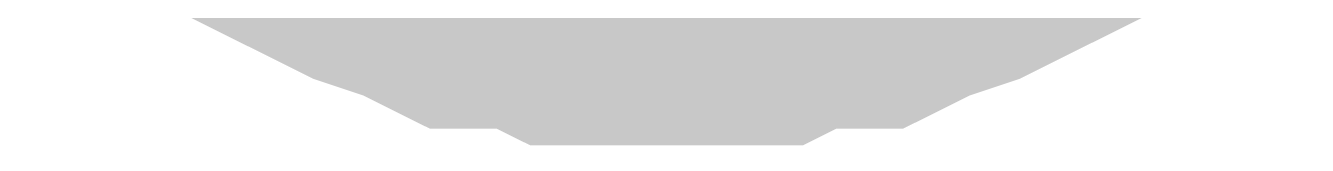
# Model space of a CAD drawing. Header units: inches. Extents: x 0 to 11.5, y 0 to 7.6.
# Drawn here: x 5.2835 to 5.3174, y 6.57378 to 6.57696 of the extents above; entities that cross this region are included whole.
import ezdxf

# ---------------------------------------------------------------- set-up
doc = ezdxf.new("R2010")
doc.units = ezdxf.units.IN
doc.header["$MEASUREMENT"] = 0
doc.layers.add('Sheet', color=255, linetype='Continuous')

msp = doc.modelspace()

# ---------------------------------------------------------------- linework, layer by layer
at = {"layer": 'Sheet'}
for points in [[(5.30045, 6.579679, 0.0118, 0.0118, 0), (5.299566, 6.579679, 0.0118, 0.0118, 0), (5.29824, 6.579679, 0.0118, 0.0118, 0), (5.297355, 6.580121, 0.0118, 0.0118, 0), (5.296471, 6.580121, 0.0118, 0.0118, 0), (5.295587, 6.580121, 0.0118, 0.0118, 0), (5.294703, 6.580563, 0.0118, 0.0118, 0), (5.293377, 6.581006, 0.0118, 0.0118, 0), (5.292493, 6.581448, 0.0118, 0.0118, 0), (5.291609, 6.58189, 0.0118, 0.0118, 0), (5.290725, 6.582332, 0.0118, 0.0118, 0), (5.290283, 6.582775, 0.0118, 0.0118, 0), (5.289399, 6.583217, 0.0118, 0.0118, 0)], [(5.30045, 6.579679, 0.0118, 0.0118, 0), (5.299566, 6.579679, 0.0118, 0.0118, 0), (5.29824, 6.579679, 0.0118, 0.0118, 0), (5.297355, 6.580121, 0.0118, 0.0118, 0), (5.296471, 6.580121, 0.0118, 0.0118, 0), (5.295587, 6.580121, 0.0118, 0.0118, 0), (5.294703, 6.580563, 0.0118, 0.0118, 0), (5.293377, 6.581006, 0.0118, 0.0118, 0), (5.292493, 6.581448, 0.0118, 0.0118, 0), (5.291609, 6.58189, 0.0118, 0.0118, 0), (5.290725, 6.582332, 0.0118, 0.0118, 0), (5.290283, 6.582775, 0.0118, 0.0118, 0), (5.289399, 6.583217, 0.0118, 0.0118, 0)], [(5.30045, 6.579679, 0.0118, 0.0118, 0), (5.299566, 6.579679, 0.0118, 0.0118, 0), (5.29824, 6.579679, 0.0118, 0.0118, 0), (5.297355, 6.580121, 0.0118, 0.0118, 0), (5.296471, 6.580121, 0.0118, 0.0118, 0), (5.295587, 6.580121, 0.0118, 0.0118, 0), (5.294703, 6.580563, 0.0118, 0.0118, 0), (5.293377, 6.581006, 0.0118, 0.0118, 0), (5.292493, 6.581448, 0.0118, 0.0118, 0), (5.291609, 6.58189, 0.0118, 0.0118, 0), (5.290725, 6.582332, 0.0118, 0.0118, 0), (5.290283, 6.582775, 0.0118, 0.0118, 0), (5.289399, 6.583217, 0.0118, 0.0118, 0)], [(5.30045, 6.579679, 0.0118, 0.0118, 0), (5.299566, 6.579679, 0.0118, 0.0118, 0), (5.29824, 6.579679, 0.0118, 0.0118, 0), (5.297355, 6.580121, 0.0118, 0.0118, 0), (5.296471, 6.580121, 0.0118, 0.0118, 0), (5.295587, 6.580121, 0.0118, 0.0118, 0), (5.294703, 6.580563, 0.0118, 0.0118, 0), (5.293377, 6.581006, 0.0118, 0.0118, 0), (5.292493, 6.581448, 0.0118, 0.0118, 0), (5.291609, 6.58189, 0.0118, 0.0118, 0), (5.290725, 6.582332, 0.0118, 0.0118, 0), (5.290283, 6.582775, 0.0118, 0.0118, 0), (5.289399, 6.583217, 0.0118, 0.0118, 0)], [(5.311501, 6.583217, 0.0118, 0.0118, 0), (5.310617, 6.582775, 0.0118, 0.0118, 0), (5.310175, 6.582332, 0.0118, 0.0118, 0), (5.30929, 6.58189, 0.0118, 0.0118, 0), (5.308406, 6.581448, 0.0118, 0.0118, 0), (5.307522, 6.581006, 0.0118, 0.0118, 0), (5.306196, 6.580563, 0.0118, 0.0118, 0), (5.305312, 6.580121, 0.0118, 0.0118, 0), (5.304428, 6.580121, 0.0118, 0.0118, 0), (5.303544, 6.580121, 0.0118, 0.0118, 0), (5.30266, 6.579679, 0.0118, 0.0118, 0), (5.301334, 6.579679, 0.0118, 0.0118, 0), (5.30045, 6.579679, 0.0118, 0.0118, 0)], [(5.311501, 6.583217, 0.0118, 0.0118, 0), (5.310617, 6.582775, 0.0118, 0.0118, 0), (5.310175, 6.582332, 0.0118, 0.0118, 0), (5.30929, 6.58189, 0.0118, 0.0118, 0), (5.308406, 6.581448, 0.0118, 0.0118, 0), (5.307522, 6.581006, 0.0118, 0.0118, 0), (5.306196, 6.580563, 0.0118, 0.0118, 0), (5.305312, 6.580121, 0.0118, 0.0118, 0), (5.304428, 6.580121, 0.0118, 0.0118, 0), (5.303544, 6.580121, 0.0118, 0.0118, 0), (5.30266, 6.579679, 0.0118, 0.0118, 0), (5.301334, 6.579679, 0.0118, 0.0118, 0), (5.30045, 6.579679, 0.0118, 0.0118, 0)], [(5.311501, 6.583217, 0.0118, 0.0118, 0), (5.310617, 6.582775, 0.0118, 0.0118, 0), (5.310175, 6.582332, 0.0118, 0.0118, 0), (5.30929, 6.58189, 0.0118, 0.0118, 0), (5.308406, 6.581448, 0.0118, 0.0118, 0), (5.307522, 6.581006, 0.0118, 0.0118, 0), (5.306196, 6.580563, 0.0118, 0.0118, 0), (5.305312, 6.580121, 0.0118, 0.0118, 0), (5.304428, 6.580121, 0.0118, 0.0118, 0), (5.303544, 6.580121, 0.0118, 0.0118, 0), (5.30266, 6.579679, 0.0118, 0.0118, 0), (5.301334, 6.579679, 0.0118, 0.0118, 0), (5.30045, 6.579679, 0.0118, 0.0118, 0)], [(5.311501, 6.583217, 0.0118, 0.0118, 0), (5.310617, 6.582775, 0.0118, 0.0118, 0), (5.310175, 6.582332, 0.0118, 0.0118, 0), (5.30929, 6.58189, 0.0118, 0.0118, 0), (5.308406, 6.581448, 0.0118, 0.0118, 0), (5.307522, 6.581006, 0.0118, 0.0118, 0), (5.306196, 6.580563, 0.0118, 0.0118, 0), (5.305312, 6.580121, 0.0118, 0.0118, 0), (5.304428, 6.580121, 0.0118, 0.0118, 0), (5.303544, 6.580121, 0.0118, 0.0118, 0), (5.30266, 6.579679, 0.0118, 0.0118, 0), (5.301334, 6.579679, 0.0118, 0.0118, 0), (5.30045, 6.579679, 0.0118, 0.0118, 0)]]:
    msp.add_lwpolyline(points, format="xyseb", dxfattribs=at)

doc.saveas('drawing.dxf')
